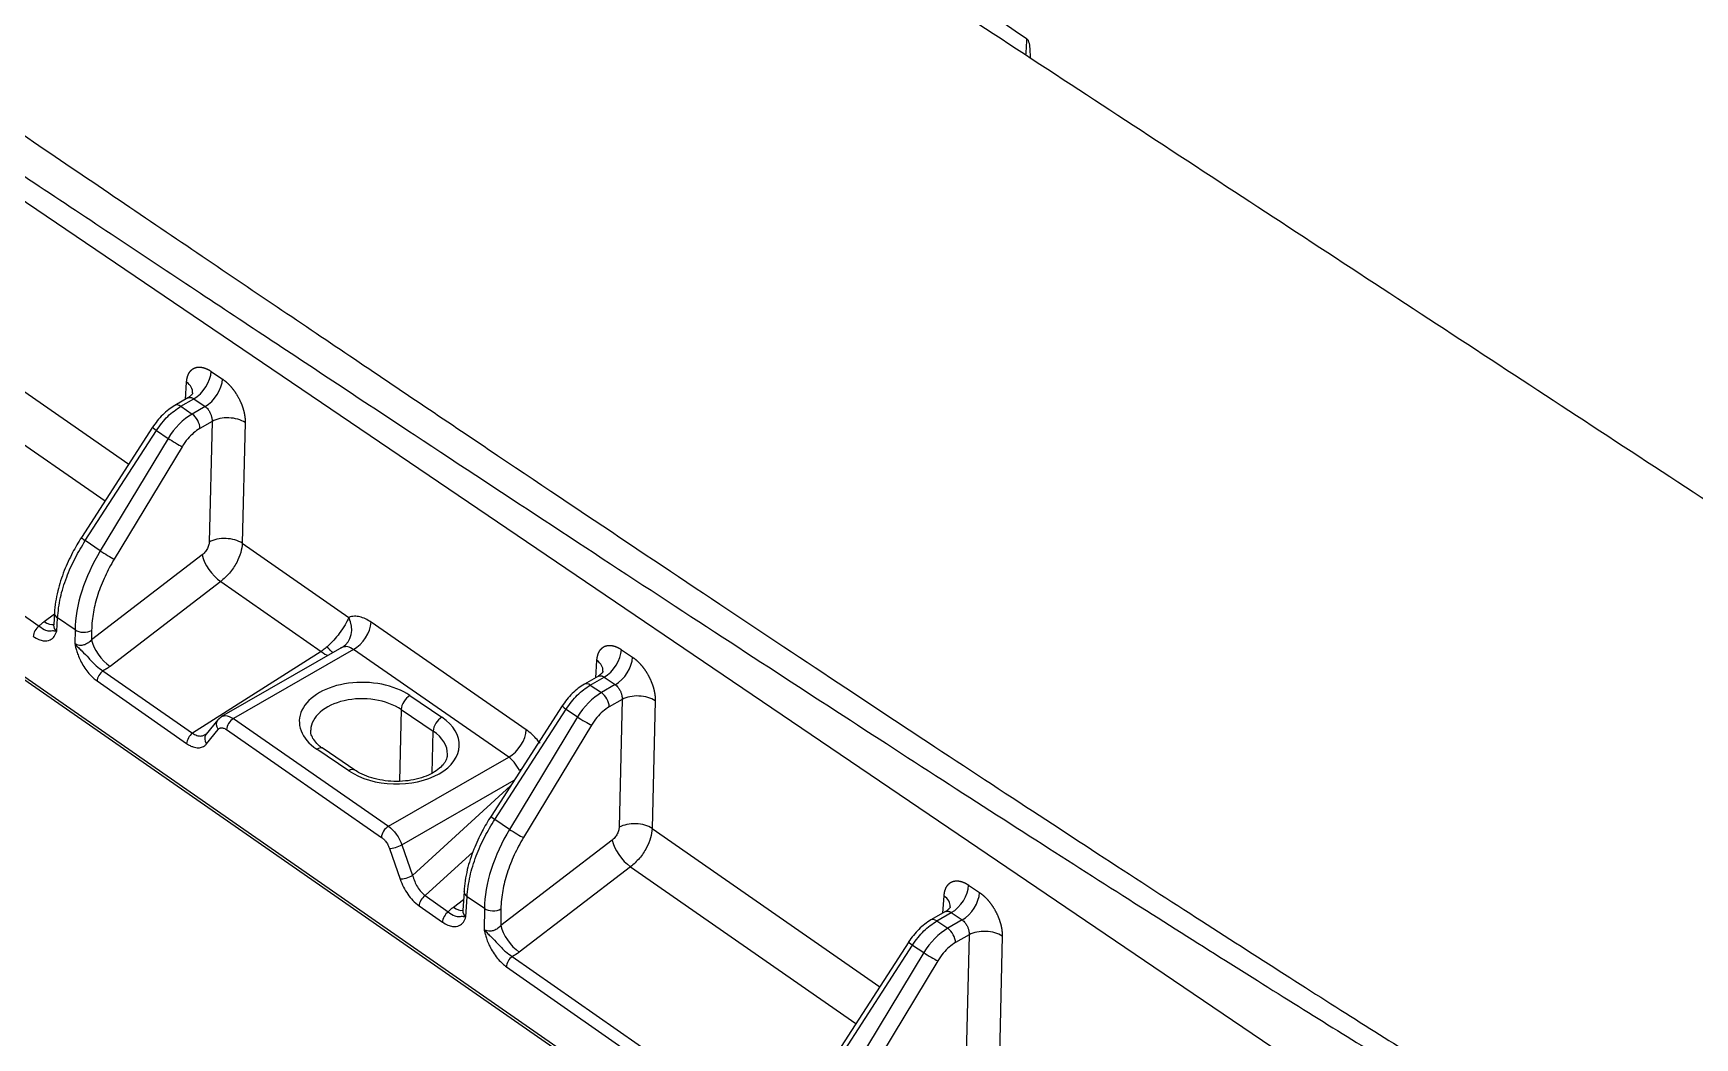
# Model space of a CAD drawing. Header units: millimetres. Extents: x -16190 to -8852, y -6844 to 7484.
# Drawn here: x -16128.6 to -16042.5, y 6595.8 to 6647.8 of the extents above; entities that cross this region are included whole.
import ezdxf

# ---------------------------------------------------------------- set-up
doc = ezdxf.new("R2010")
doc.units = ezdxf.units.MM
doc.layers.add('90', color=7, linetype='Continuous', true_color=0xffffff)

# ---------------------------------------------------------------- blocks, each defined once
blk = doc.blocks.new('54475777777')
at = {"layer": '90', "color": 7, "linetype": 'Continuous'}
for p, q in [((331.144, 474.769), (250.218, 529.618)), ((370.115, 425.959), (234.981, 519.876)), ((235.047, 519.708), (370.181, 425.792)), ((257.152, 516.779), (265.228, 511.16)), ((256.626, 514.847), (264.204, 509.574)), ((268.783, 515.163), (269.272, 514.831)), ((267.784, 514.022), (267.217, 513.696)), ((267.67, 513.956), (267.721, 514.699)), ((267.472, 513.656), (268.034, 513.979)), ((267.472, 513.656), (267.961, 513.323)), ((268.524, 513.647), (267.961, 513.323)), ((268.034, 513.979), (268.524, 513.647)), ((266.258, 512.753), (263.188, 508)), ((263.352, 507.863), (266.422, 512.616)), ((266.422, 512.616), (266.927, 512.273)), ((268.822, 513.005), (268.301, 512.705)), ((268.822, 513.005), (268.7, 507.802)), ((270.251, 512.953), (270.128, 507.75)), ((266.927, 512.273), (263.998, 507.424)), ((267.529, 511.915), (264.6, 507.066)), ((251.524, 511.04), (261.359, 504.174)), ((263.998, 507.424), (263.352, 507.863)), ((270.128, 507.75), (274.725, 504.552)), ((268.398, 507.246), (263.623, 503.583)), ((269.196, 506.101), (264.422, 502.438)), ((269.196, 506.101), (273.533, 503.083)), ((261.58, 504.377), (262.02, 504.709)), ((262.022, 504.755), (261.994, 504.233)), ((261.994, 504.234), (261.993, 504.226)), ((262.124, 503.958), (262.154, 504.525)), ((262.911, 504.009), (262.154, 504.525)), ((262.911, 504.009), (262.907, 503.412)), ((263.626, 503.99), (263.623, 503.583)), ((282.381, 499.701), (275.684, 504.341)), ((274.415, 503.252), (269.228, 500.27)), ((273.533, 503.083), (267.978, 499.552)), ((274.928, 503.162), (269.749, 500.185)), ((281.624, 498.522), (274.928, 503.162)), ((285.373, 501.95), (285.425, 502.693)), ((286.486, 503.158), (286.964, 502.833)), ((264.115, 502.25), (267.978, 499.552)), ((285.488, 502.016), (284.887, 501.671)), ((285.142, 501.631), (285.738, 501.973)), ((285.738, 501.973), (286.216, 501.649)), ((263.862, 501.807), (267.726, 499.11)), ((277.359, 501.177), (278.738, 500.245)), ((285.142, 501.631), (285.62, 501.306)), ((286.216, 501.649), (285.62, 501.306)), ((276.985, 500.575), (276.914, 497.482)), ((276.985, 500.575), (278.363, 499.643)), ((283.928, 500.728), (280.858, 495.976)), ((281.023, 495.838), (284.093, 500.591)), ((284.093, 500.591), (284.586, 500.255)), ((286.514, 501.007), (285.96, 500.688)), ((286.514, 501.007), (286.384, 495.496)), ((287.943, 500.955), (287.813, 495.445)), ((269.068, 500.132), (268.566, 499.509)), ((268.583, 499.094), (269.085, 499.717)), ((269.445, 499.708), (276.131, 495.062)), ((269.749, 500.185), (276.434, 495.539)), ((284.586, 500.255), (281.657, 495.407)), ((285.188, 499.898), (282.259, 495.049)), ((278.322, 497.829), (278.363, 499.643)), ((274.717, 497.934), (273.338, 498.866)), ((274.989, 497.958), (273.611, 498.89)), ((276.434, 495.539), (281.624, 498.522)), ((277.015, 494.738), (281.857, 497.522)), ((277.472, 493.421), (281.703, 497.283)), ((281.657, 495.407), (281.023, 495.838)), ((287.813, 495.445), (297.628, 488.616)), ((277.015, 494.738), (277.472, 493.421)), ((286.082, 494.941), (281.28, 491.256)), ((276.476, 494.58), (276.933, 493.263)), ((278.01, 492.549), (280.084, 494.442)), ((286.881, 493.795), (282.079, 490.111)), ((286.881, 493.795), (296.604, 487.03)), ((278.01, 492.549), (279.013, 491.848)), ((279.693, 492.731), (279.648, 491.908)), ((279.778, 491.633), (279.824, 492.5)), ((280.57, 491.992), (279.824, 492.5)), ((300.353, 491.792), (300.405, 492.534)), ((301.466, 492.999), (301.935, 492.681)), ((277.757, 492.106), (278.761, 491.405)), ((279.234, 492.052), (279.674, 492.384)), ((279.648, 491.909), (279.647, 491.901)), ((280.57, 491.992), (280.563, 491.085)), ((281.285, 491.973), (281.28, 491.256)), ((300.468, 491.858), (299.839, 491.496)), ((300.094, 491.456), (300.718, 491.814)), ((300.718, 491.814), (301.186, 491.497)), ((300.094, 491.456), (300.562, 491.138)), ((301.186, 491.497), (300.562, 491.138)), ((298.88, 490.554), (295.81, 485.801)), ((295.975, 485.663), (299.045, 490.416)), ((299.045, 490.416), (299.528, 490.087)), ((301.485, 490.855), (300.902, 490.52)), ((301.485, 490.855), (301.349, 485.084)), ((302.913, 490.803), (302.777, 485.033)), ((281.771, 489.922), (293.951, 481.419)), ((299.528, 490.087), (296.599, 485.238)), ((300.13, 489.729), (297.201, 484.88)), ((281.519, 489.48), (293.699, 480.976))]:
    blk.add_line(p, q, dxfattribs=at)
for centre, major_axis, ratio, start_param, end_param in [((268.044, 514.77), (0.564, 0.832), 0.574978, 3.996411, 5.541029), ((268.533, 514.438), (0.564, 0.832), 0.574978, 3.996411, 5.541029), ((266.982, 514.305), (-1.003, 0.07), 0.624447, 3.141603, 3.928232), ((267.467, 513.26), (-0.25, 0.436), 0.543997, 5.45657, 6.279899), ((267.956, 512.928), (0.25, -0.436), 0.543997, 0.758144, 2.314977), ((266.68, 512.481), (-0.422, 0.273), 0.063758, 0.000025, 0.956876), ((269.512, 512.56), (1.005, -0.024), 0.59473, 0.758527, 2.341174), ((267.184, 512.137), (0.43, -0.26), 0.04252, 4.096865, 5.667574), ((263.61, 507.728), (-0.422, 0.273), 0.063758, 0.000025, 0.956876), ((269.389, 507.356), (1.005, -0.024), 0.59473, 0.758527, 2.341174), ((264.255, 507.288), (0.43, -0.26), 0.04252, 4.096865, 5.667574), ((269.087, 506.801), (0.612, -0.797), 0.429901, 3.834786, 5.379615), ((262.524, 504.728), (-0.502, 0.027), 0.634158, 0.000032, 0.775636), ((261.403, 503.894), (0.23, 0.33), 0.566728, 1.036903, 2.424649), ((261.47, 505.077), (-0.605, 0.802), 0.424803, 2.241394, 2.937845), ((263.282, 504.213), (0.502, -0.004), 0.604395, 3.88872, 5.473355), ((273.986, 504.158), (0.375, -0.932), 0.831724, 0.116664, 1.659973), ((274.945, 503.947), (-0.572, -0.826), 0.567566, 0.860398, 2.405167), ((264.313, 503.138), (0.612, -0.797), 0.429901, 3.834786, 5.379615), ((273.424, 503.783), (0.539, -0.848), 0.369306, 5.414936, 5.949488), ((284.686, 502.299), (-1.003, 0.07), 0.624447, 3.141603, 3.928232), ((285.747, 502.764), (0.564, 0.832), 0.574978, 3.996411, 5.541029), ((286.225, 502.439), (0.564, 0.832), 0.574978, 3.996411, 5.541029), ((275.349, 500.022), (2.763, -0.063), 0.624166, 0.7702, 3.911793), ((275.34, 499.629), (2.261, -0.051), 0.624166, 0.7702, 3.135525), ((277.35, 500.785), (0.281, 0.416), 0.560789, 0.85392, 2.424716), ((285.138, 501.236), (-0.25, 0.436), 0.543997, 5.45657, 6.279899), ((285.615, 500.911), (0.25, -0.436), 0.543997, 0.758144, 2.314977), ((287.204, 500.562), (1.005, -0.024), 0.59473, 0.758527, 2.341174), ((284.35, 500.456), (-0.422, 0.273), 0.063758, 0.000025, 0.956876), ((269.381, 499.88), (-0.313, 0.252), 0.820734, 0.018054, 1.245639), ((269.381, 499.88), (-0.313, 0.252), 0.820734, 5.974489, 6.301238), ((269.741, 499.871), (0.229, 0.33), 0.568386, 0.861197, 2.423438), ((276.727, 499.09), (2.763, -0.063), 0.624166, 3.911793, 7.053385), ((278.729, 499.853), (0.281, 0.416), 0.560789, 0.85392, 2.424716), ((281.642, 499.307), (-0.572, -0.826), 0.567566, 0.860398, 2.405167), ((284.843, 500.12), (0.43, -0.26), 0.04252, 4.096865, 5.667574), ((268.022, 499.272), (0.23, 0.33), 0.566728, 1.036909, 2.42465), ((268.879, 499.256), (-0.313, 0.252), 0.820734, 0.000009, 1.245639), ((276.718, 498.697), (2.261, -0.051), 0.624166, 6.277118, 7.053385), ((273.329, 498.473), (-0.281, -0.416), 0.560789, 3.141613, 3.995512), ((274.708, 497.541), (-0.281, -0.416), 0.560789, 3.146155, 3.995512), ((276.427, 495.225), (0.229, 0.33), 0.568386, 0.861197, 2.423438), ((281.28, 495.703), (-0.422, 0.273), 0.063758, 0.000025, 0.956876), ((281.914, 495.271), (0.43, -0.26), 0.04252, 4.096865, 5.667574), ((287.074, 495.051), (1.005, -0.024), 0.59473, 0.758527, 2.341174), ((276.773, 494.743), (0.38, 0.132), 0.252265, 3.735337, 5.314038), ((286.772, 494.495), (0.612, -0.797), 0.429901, 3.834786, 5.379615), ((277.229, 493.426), (0.38, 0.132), 0.252265, 3.735337, 5.314038), ((278.053, 492.269), (0.23, 0.33), 0.566728, 1.036908, 2.42465), ((280.194, 492.704), (-0.502, 0.027), 0.634158, 0.000032, 0.775636), ((299.666, 492.141), (-1.003, 0.07), 0.624447, 3.141603, 3.928232), ((300.727, 492.605), (0.564, 0.832), 0.574978, 3.996411, 5.541029), ((301.196, 492.287), (0.564, 0.832), 0.574978, 3.996411, 5.541029), ((279.057, 491.568), (0.23, 0.33), 0.566728, 1.036903, 2.424649), ((279.125, 492.752), (-0.605, 0.802), 0.424803, 2.241394, 2.937845), ((280.941, 492.196), (0.502, -0.004), 0.604395, 3.88872, 5.473355), ((281.969, 490.811), (0.612, -0.797), 0.429901, 3.834786, 5.379615), ((300.089, 491.061), (-0.25, 0.436), 0.543997, 5.45657, 6.279899), ((300.557, 490.742), (0.25, -0.436), 0.543997, 0.758144, 2.314977), ((299.302, 490.281), (-0.422, 0.273), 0.063758, 0.000025, 0.956876), ((302.174, 490.409), (1.005, -0.024), 0.59473, 0.758527, 2.341174), ((299.785, 489.952), (0.43, -0.26), 0.04252, 4.096865, 5.667574)]:
    blk.add_ellipse(centre, major_axis=major_axis, ratio=ratio, start_param=start_param, end_param=end_param, dxfattribs=at)
for points, degree in [([(384.925, 508.136), (292.735, 568.497)], 1), ([(351.858, 497.424), (265.947, 553.674)], 1), ([(303.967, 529.521), (303.953, 529.283), (303.939, 529.046), (303.924, 528.809)], 3), ([(267.985, 514.235), (267.983, 514.163), (267.78, 514.02)], 2), ([(267.961, 513.323), (267.579, 513.106), (267.198, 512.718), (266.927, 512.273)], 3), ([(268.301, 512.705), (268.203, 512.649), (268.016, 512.512), (267.772, 512.267), (267.606, 512.042), (267.529, 511.915)], 3), ([(268.7, 507.802), (268.699, 507.779), (268.695, 507.732), (268.676, 507.652), (268.645, 507.566), (268.601, 507.48), (268.547, 507.398), (268.482, 507.319), (268.428, 507.269), (268.398, 507.246)], 3), ([(263.998, 507.424), (263.321, 506.306), (262.921, 505.05), (262.911, 504.009)], 3), ([(264.6, 507.066), (264.525, 506.942), (264.384, 506.692), (264.201, 506.324), (264.033, 505.933), (263.891, 505.534), (263.781, 505.153), (263.7, 504.783), (263.645, 504.404), (263.628, 504.13), (263.626, 503.99)], 3), ([(261.359, 504.174), (261.388, 504.207), (261.453, 504.274), (261.534, 504.343), (261.58, 504.377)], 3), ([(262.124, 503.958), (262.038, 504.013), (261.998, 504.11), (262.001, 504.221)], 3), ([(275.684, 504.341), (275.601, 504.399), (275.436, 504.494), (275.202, 504.58), (274.963, 504.611), (274.803, 504.583), (274.725, 504.552)], 3), ([(262.907, 503.412), (262.915, 503.366), (262.934, 503.266), (262.98, 503.09), (263.054, 502.878), (263.168, 502.628), (263.328, 502.359), (263.513, 502.119), (263.696, 501.933), (263.808, 501.845), (263.862, 501.807)], 3), ([(273.783, 503.281), (273.756, 503.257), (273.7, 503.21), (273.617, 503.144), (273.561, 503.103), (273.533, 503.083)], 3), ([(274.449, 503.268), (274.434, 503.261), (274.419, 503.253), (274.402, 503.244)], 3), ([(264.115, 502.25), (263.979, 502.149), (263.867, 501.953), (263.862, 501.807)], 3), ([(264.422, 502.438), (264.282, 502.331), (264.115, 502.25)], 2), ([(285.688, 502.229), (285.687, 502.158), (285.483, 502.014)], 2), ([(285.62, 501.306), (285.238, 501.089), (284.857, 500.701), (284.586, 500.255)], 3), ([(285.96, 500.688), (285.862, 500.632), (285.675, 500.495), (285.431, 500.25), (285.265, 500.025), (285.188, 499.898)], 3), ([(269.251, 500.283), (269.065, 500.127)], 1), ([(269.085, 499.717), (269.094, 499.728), (269.115, 499.749), (269.149, 499.77), (269.191, 499.784), (269.24, 499.788), (269.298, 499.781), (269.366, 499.757), (269.418, 499.727), (269.445, 499.708)], 3), ([(267.726, 499.11), (267.779, 499.072), (267.879, 499.013), (268.009, 498.959), (268.123, 498.931), (268.226, 498.922), (268.322, 498.931), (268.413, 498.959), (268.5, 499.008), (268.556, 499.061), (268.583, 499.094)], 3), ([(268.562, 499.503), (268.538, 499.487)], 1), ([(276.434, 495.539), (276.672, 495.375), (276.903, 495.058), (277.015, 494.738)], 3), ([(281.657, 495.407), (280.98, 494.289), (280.58, 493.033), (280.57, 491.992)], 3), ([(286.384, 495.496), (286.384, 495.474), (286.38, 495.427), (286.361, 495.346), (286.33, 495.261), (286.286, 495.175), (286.232, 495.092), (286.167, 495.014), (286.112, 494.964), (286.082, 494.941)], 3), ([(276.131, 495.062), (276.147, 495.05), (276.181, 495.025), (276.231, 494.979), (276.281, 494.924), (276.333, 494.858), (276.385, 494.78), (276.434, 494.688), (276.463, 494.617), (276.476, 494.58)], 3), ([(282.259, 495.049), (282.184, 494.924), (282.043, 494.675), (281.86, 494.307), (281.692, 493.915), (281.55, 493.517), (281.44, 493.136), (281.359, 492.766), (281.304, 492.387), (281.287, 492.113), (281.285, 491.973)], 3), ([(276.933, 493.263), (276.976, 493.138), (277.08, 492.904), (277.262, 492.607), (277.477, 492.338), (277.658, 492.175), (277.757, 492.106)], 3), ([(279.013, 491.848), (279.042, 491.881), (279.107, 491.949), (279.188, 492.017), (279.234, 492.052)], 3), ([(279.778, 491.633), (279.692, 491.688), (279.653, 491.785), (279.655, 491.895)], 3), ([(300.668, 492.071), (300.667, 491.999), (300.463, 491.855)], 2), ([(280.563, 491.085), (280.571, 491.039), (280.59, 490.939), (280.637, 490.763), (280.711, 490.551), (280.825, 490.301), (280.985, 490.032), (281.169, 489.792), (281.353, 489.606), (281.465, 489.518), (281.519, 489.48)], 3), ([(300.562, 491.138), (300.181, 490.921), (299.799, 490.533), (299.528, 490.087)], 3), ([(300.902, 490.52), (300.804, 490.464), (300.617, 490.327), (300.373, 490.082), (300.207, 489.857), (300.13, 489.729)], 3), ([(281.771, 489.922), (281.636, 489.822), (281.524, 489.625), (281.519, 489.48)], 3), ([(282.079, 490.111), (281.939, 490.004), (281.771, 489.922)], 2)]:
    blk.add_open_spline(points, degree=degree, dxfattribs=at)
for points, degree, knots in [([(270.666, 552.416), (272.63, 551.059), (274.595, 549.704), (280.49, 545.641), (284.421, 542.936), (293.556, 536.657), (298.761, 533.086), (303.967, 529.521)], 3, [0, 0, 0, 0, 0.177076, 0.177076, 0.531227, 0.531227, 1, 1, 1, 1]), ([(244.246, 536.549), (247.19, 534.541), (252.869, 530.672), (260.735, 525.326), (268.032, 520.38), (274.831, 515.786), (281.203, 511.496), (287.206, 507.472), (292.864, 503.698), (298.171, 500.179), (303.106, 496.928), (307.656, 493.954), (311.817, 491.258), (315.603, 488.829), (319.038, 486.649), (322.149, 484.699), (324.966, 482.957), (327.522, 481.398), (329.853, 479.998), (331.626, 478.951), (332.627, 478.368), (332.95, 478.181)], 3, [0, 0, 0, 0, 0.054083, 0.108165, 0.162248, 0.21633, 0.270413, 0.324495, 0.378578, 0.43266, 0.486743, 0.540825, 0.594908, 0.64899, 0.703073, 0.757155, 0.811238, 0.86532, 0.919403, 0.973485, 1, 1, 1, 1]), ([(249.44, 531.101), (252.13, 529.306), (257.313, 525.851), (264.545, 521.041), (271.287, 516.57), (277.607, 512.392), (283.562, 508.471), (289.193, 504.78), (294.507, 501.314), (299.495, 498.08), (304.139, 495.09), (308.429, 492.349), (312.365, 489.857), (315.961, 487.602), (319.238, 485.57), (322.219, 483.743), (324.932, 482.102), (327.404, 480.627), (329.668, 479.298), (331.407, 478.293), (332.395, 477.73), (332.72, 477.545)], 3, [0, 0, 0, 0, 0.054037, 0.108075, 0.162112, 0.21615, 0.270187, 0.324224, 0.378262, 0.432299, 0.486337, 0.540374, 0.594411, 0.648449, 0.702486, 0.756524, 0.810561, 0.864598, 0.918636, 0.972673, 1, 1, 1, 1]), ([(304.128, 528.664), (304.129, 528.781), (304.128, 528.901), (304.106, 529.198), (304.093, 529.435), (303.967, 529.521)], 3, [0, 0, 0, 0, 0.424331, 0.424331, 1, 1, 1, 1]), ([(267.721, 514.699), (267.733, 514.858), (267.78, 514.984), (267.821, 515.094), (267.887, 515.173), (267.994, 515.302), (268.154, 515.337), (268.284, 515.365), (268.436, 515.326), (268.605, 515.284), (268.783, 515.163)], 2, [0, 0, 0, 0.125, 0.125, 0.25, 0.25, 0.5, 0.5, 0.75, 0.75, 1, 1, 1]), ([(269.272, 514.831), (269.415, 514.735), (269.55, 514.596), (269.667, 514.476), (269.772, 514.332), (269.942, 514.096), (270.06, 513.825), (270.153, 513.61), (270.202, 513.395), (270.256, 513.162), (270.251, 512.953)], 2, [0, 0, 0, 0.125, 0.125, 0.25, 0.25, 0.5, 0.5, 0.75, 0.75, 1, 1, 1]), ([(267.777, 514.018), (267.787, 514.024), (267.808, 514.034), (267.842, 514.041), (267.877, 514.042), (267.912, 514.037), (267.949, 514.026), (267.991, 514.007), (268.019, 513.99), (268.034, 513.979)], 3, [0, 0, 0, 0, 0.148885, 0.291066, 0.424849, 0.556362, 0.691779, 0.837419, 1, 1, 1, 1]), ([(267.218, 513.696), (267.127, 513.644), (266.95, 513.525), (266.691, 513.298), (266.454, 513.035), (266.317, 512.845), (266.253, 512.746)], 3, [0, 0, 0, 0, 0.252699, 0.50375, 0.752851, 1, 1, 1, 1]), ([(266.422, 512.616), (266.579, 512.832), (266.891, 513.262), (267.279, 513.525), (267.472, 513.656)], 3, [0, 0, 0, 0, 0.501281, 1, 1, 1, 1]), ([(268.524, 513.647), (268.547, 513.631), (268.589, 513.594), (268.647, 513.53), (268.694, 513.463), (268.731, 513.397), (268.76, 513.335), (268.782, 513.276), (268.799, 513.222), (268.811, 513.169), (268.82, 513.115), (268.824, 513.06), (268.824, 513.023), (268.822, 513.005)], 3, [0, 0, 0, 0, 0.131985, 0.250597, 0.35789, 0.454993, 0.542086, 0.620478, 0.693432, 0.764379, 0.836762, 0.914081, 1, 1, 1, 1]), ([(263.188, 508), (263.049, 507.785), (262.775, 507.317), (262.414, 506.535), (262.129, 505.647), (262.039, 505.059), (262.022, 504.755)], 3, [0, 0, 0, 0, 0.201902, 0.435553, 0.701433, 1, 1, 1, 1]), ([(262.154, 504.525), (262.184, 504.815), (262.243, 505.375), (262.524, 506.262), (262.888, 507.096), (263.202, 507.614), (263.352, 507.863)], 3, [0, 0, 0, 0, 0.276735, 0.535663, 0.776748, 1, 1, 1, 1]), ([(270.128, 507.75), (270.112, 507.618), (270.08, 507.352), (269.887, 506.897), (269.59, 506.443), (269.327, 506.214), (269.196, 506.101)], 3, [0, 0, 0, 0, 0.23183, 0.463662, 0.734116, 1, 1, 1, 1]), ([(261.359, 504.174), (261.458, 504.105), (261.637, 503.98), (261.826, 503.966), (261.919, 503.986), (261.995, 503.979), (262.078, 503.965), (262.124, 503.958)], 3, [0, 0, 0, 0, 0.281767, 0.512876, 0.727751, 0.850277, 1, 1, 1, 1]), ([(274.725, 504.552), (274.676, 504.448), (274.576, 504.241), (274.342, 503.889), (274.073, 503.557), (273.882, 503.375), (273.783, 503.281)], 3, [0, 0, 0, 0, 0.273447, 0.550173, 0.766035, 1, 1, 1, 1]), ([(261.107, 503.731), (261.186, 503.682), (261.336, 503.59), (261.59, 503.523), (261.829, 503.554), (262.024, 503.712), (262.091, 503.878), (262.124, 503.958)], 3, [0, 0, 0, 0, 0.17566, 0.327874, 0.584213, 0.798901, 1, 1, 1, 1]), ([(263.623, 503.583), (263.583, 503.536), (263.489, 503.451), (263.331, 503.367), (263.176, 503.333), (263.043, 503.343), (262.958, 503.377), (262.917, 503.404), (262.907, 503.412)], 3, [0, 0, 0, 0, 0.212811, 0.419562, 0.612888, 0.787127, 0.942611, 1, 1, 1, 1]), ([(262.907, 503.412), (262.955, 503.356), (263.048, 503.248), (263.262, 503.053), (263.506, 502.786), (263.805, 502.459), (264.018, 502.315), (264.115, 502.25)], 3, [0, 0, 0, 0, 0.129422, 0.250103, 0.502814, 0.772734, 1, 1, 1, 1]), ([(274.928, 503.162), (274.84, 503.213), (274.667, 503.315), (274.521, 503.284), (274.449, 503.268)], 3, [0, 0, 0, 0, 0.502127, 1, 1, 1, 1]), ([(285.425, 502.693), (285.436, 502.852), (285.483, 502.979), (285.524, 503.088), (285.59, 503.168), (285.697, 503.296), (285.858, 503.331), (285.987, 503.359), (286.139, 503.321), (286.308, 503.278), (286.486, 503.158)], 2, [0, 0, 0, 0.125, 0.125, 0.25, 0.25, 0.5, 0.5, 0.75, 0.75, 1, 1, 1]), ([(274.402, 503.244), (274.395, 503.24), (274.379, 503.231), (274.361, 503.22), (274.352, 503.214)], 3, [0, 0, 0, 0, 0.474729, 1, 1, 1, 1]), ([(286.964, 502.833), (287.107, 502.736), (287.242, 502.598), (287.359, 502.478), (287.464, 502.334), (287.634, 502.098), (287.752, 501.827), (287.845, 501.612), (287.894, 501.397), (287.948, 501.164), (287.943, 500.955)], 2, [0, 0, 0, 0.125, 0.125, 0.25, 0.25, 0.5, 0.5, 0.75, 0.75, 1, 1, 1]), ([(285.48, 502.012), (285.491, 502.018), (285.512, 502.028), (285.546, 502.036), (285.58, 502.037), (285.615, 502.032), (285.653, 502.02), (285.694, 502.002), (285.723, 501.984), (285.738, 501.973)], 3, [0, 0, 0, 0, 0.148885, 0.291066, 0.424849, 0.556362, 0.691779, 0.837419, 1, 1, 1, 1]), ([(284.888, 501.672), (284.797, 501.619), (284.62, 501.5), (284.362, 501.273), (284.125, 501.01), (283.987, 500.821), (283.923, 500.721)], 3, [0, 0, 0, 0, 0.252699, 0.50375, 0.752851, 1, 1, 1, 1]), ([(284.093, 500.591), (284.249, 500.807), (284.561, 501.238), (284.949, 501.5), (285.142, 501.631)], 3, [0, 0, 0, 0, 0.501281, 1, 1, 1, 1]), ([(286.216, 501.649), (286.239, 501.633), (286.281, 501.596), (286.339, 501.532), (286.386, 501.465), (286.423, 501.399), (286.452, 501.337), (286.474, 501.278), (286.491, 501.224), (286.503, 501.171), (286.512, 501.117), (286.516, 501.062), (286.516, 501.025), (286.514, 501.007)], 3, [0, 0, 0, 0, 0.131985, 0.250597, 0.35789, 0.454993, 0.542086, 0.620478, 0.693432, 0.764379, 0.836762, 0.914081, 1, 1, 1, 1]), ([(269.246, 500.269), (269.289, 500.295), (269.427, 500.35), (269.62, 500.251), (269.749, 500.185)], 3, [0, 0, 0, 0, 0.337009, 1, 1, 1, 1]), ([(273.611, 498.89), (273.558, 498.926), (273.415, 499.032), (273.232, 499.222), (273.113, 499.444), (273.069, 499.591), (273.083, 499.673), (273.086, 499.687)], 3, [0, 0, 0, 0, 0.135823, 0.398934, 0.663916, 0.941765, 1, 1, 1, 1]), ([(282.975, 499.12), (282.935, 499.172), (282.83, 499.301), (282.635, 499.504), (282.469, 499.64), (282.381, 499.701)], 3, [0, 0, 0, 0, 0.252598, 0.626299, 1, 1, 1, 1]), ([(267.978, 499.552), (268.04, 499.518), (268.17, 499.447), (268.386, 499.416), (268.506, 499.479), (268.572, 499.524)], 3, [0, 0, 0, 0, 0.281429, 0.588477, 1, 1, 1, 1]), ([(278.972, 498.639), (278.975, 498.579), (278.954, 498.453), (278.845, 498.249), (278.644, 498.032), (278.349, 497.829), (277.966, 497.658), (277.524, 497.536), (277.041, 497.472), (276.541, 497.471), (276.049, 497.532), (275.592, 497.653), (275.239, 497.804), (275.056, 497.913), (274.989, 497.958)], 3, [0, 0, 0, 0, 0.082556, 0.16823, 0.250005, 0.337278, 0.423645, 0.510104, 0.597068, 0.684409, 0.771814, 0.858827, 0.945093, 1, 1, 1, 1]), ([(282.081, 497.95), (282.011, 498.076), (281.881, 498.309), (281.705, 498.455), (281.624, 498.522)], 3, [0, 0, 0, 0, 0.537655, 1, 1, 1, 1]), ([(280.858, 495.976), (280.719, 495.761), (280.445, 495.292), (280.084, 494.511), (279.799, 493.623), (279.71, 493.034), (279.693, 492.731)], 3, [0, 0, 0, 0, 0.201902, 0.435553, 0.701433, 1, 1, 1, 1]), ([(279.824, 492.5), (279.855, 492.79), (279.914, 493.351), (280.194, 494.237), (280.559, 495.071), (280.872, 495.589), (281.023, 495.838)], 3, [0, 0, 0, 0, 0.276735, 0.535663, 0.776748, 1, 1, 1, 1]), ([(287.813, 495.445), (287.797, 495.312), (287.765, 495.047), (287.572, 494.591), (287.275, 494.137), (287.012, 493.909), (286.881, 493.795)], 3, [0, 0, 0, 0, 0.23183, 0.463662, 0.734116, 1, 1, 1, 1]), ([(277.472, 493.421), (277.5, 493.333), (277.554, 493.162), (277.684, 492.916), (277.836, 492.701), (277.954, 492.598), (278.01, 492.549)], 3, [0, 0, 0, 0, 0.256955, 0.492341, 0.760171, 1, 1, 1, 1]), ([(300.405, 492.534), (300.416, 492.693), (300.463, 492.82), (300.504, 492.93), (300.57, 493.009), (300.677, 493.138), (300.837, 493.172), (300.967, 493.2), (301.119, 493.162), (301.288, 493.119), (301.466, 492.999)], 2, [0, 0, 0, 0.125, 0.125, 0.25, 0.25, 0.5, 0.5, 0.75, 0.75, 1, 1, 1]), ([(301.935, 492.681), (302.077, 492.584), (302.212, 492.446), (302.329, 492.326), (302.434, 492.181), (302.604, 491.946), (302.722, 491.675), (302.815, 491.46), (302.865, 491.245), (302.918, 491.011), (302.913, 490.803)], 2, [0, 0, 0, 0.125, 0.125, 0.25, 0.25, 0.5, 0.5, 0.75, 0.75, 1, 1, 1]), ([(279.013, 491.848), (279.112, 491.78), (279.291, 491.655), (279.48, 491.641), (279.573, 491.661), (279.649, 491.653), (279.732, 491.64), (279.778, 491.633)], 3, [0, 0, 0, 0, 0.281767, 0.512876, 0.727751, 0.850277, 1, 1, 1, 1]), ([(300.46, 491.853), (300.471, 491.86), (300.492, 491.869), (300.525, 491.877), (300.56, 491.878), (300.595, 491.873), (300.633, 491.862), (300.674, 491.843), (300.703, 491.825), (300.718, 491.814)], 3, [0, 0, 0, 0, 0.148885, 0.291066, 0.424849, 0.556362, 0.691779, 0.837419, 1, 1, 1, 1]), ([(278.761, 491.405), (278.841, 491.356), (278.99, 491.264), (279.244, 491.198), (279.483, 491.229), (279.678, 491.387), (279.745, 491.553), (279.778, 491.633)], 3, [0, 0, 0, 0, 0.17566, 0.327874, 0.584213, 0.798901, 1, 1, 1, 1]), ([(281.28, 491.256), (281.239, 491.209), (281.146, 491.124), (280.987, 491.04), (280.832, 491.006), (280.7, 491.016), (280.614, 491.05), (280.574, 491.077), (280.563, 491.085)], 3, [0, 0, 0, 0, 0.212811, 0.419562, 0.612888, 0.787127, 0.942611, 1, 1, 1, 1]), ([(280.563, 491.085), (280.611, 491.029), (280.704, 490.921), (280.918, 490.726), (281.163, 490.459), (281.462, 490.132), (281.674, 489.988), (281.771, 489.922)], 3, [0, 0, 0, 0, 0.129422, 0.250103, 0.502814, 0.772734, 1, 1, 1, 1]), ([(299.84, 491.497), (299.749, 491.444), (299.572, 491.325), (299.313, 491.098), (299.076, 490.836), (298.939, 490.646), (298.875, 490.547)], 3, [0, 0, 0, 0, 0.252699, 0.50375, 0.752851, 1, 1, 1, 1]), ([(299.045, 490.416), (299.201, 490.632), (299.513, 491.063), (299.901, 491.325), (300.094, 491.456)], 3, [0, 0, 0, 0, 0.501281, 1, 1, 1, 1]), ([(301.186, 491.497), (301.209, 491.481), (301.252, 491.444), (301.309, 491.38), (301.356, 491.313), (301.394, 491.247), (301.423, 491.184), (301.445, 491.126), (301.461, 491.071), (301.474, 491.018), (301.482, 490.965), (301.486, 490.91), (301.486, 490.873), (301.485, 490.855)], 3, [0, 0, 0, 0, 0.131985, 0.250597, 0.35789, 0.454993, 0.542086, 0.620478, 0.693432, 0.764379, 0.836762, 0.914081, 1, 1, 1, 1])]:
    blk.add_open_spline(points, degree=degree, knots=knots, dxfattribs=at)
for points, weights in [([(273.783, 503.281), (273.885, 503.163), (273.969, 503.08), (274.026, 503.042)], [1.02559776004, 0.994423453507, 0.991723436902, 1.01749771022]), ([(282.149, 497.986), (282.126, 497.974), (282.103, 497.962), (282.081, 497.95)], [1.13014995677, 1.14232978531, 1.15536448287, 1.16925404946])]:
    blk.add_rational_spline(points, weights, degree=3, dxfattribs=at)

msp = doc.modelspace()

# ---------------------------------------------------------------- block references
at = {"xscale": 1.199999999998909, "yscale": 1.199999999998909, "zscale": 1.2}
msp.add_blockref('54475777777', (-16441.881, 6012.142), dxfattribs=at)

doc.saveas('drawing.dxf')
